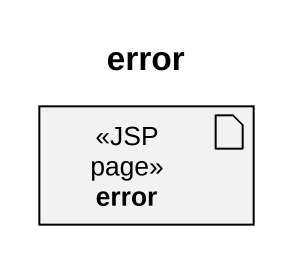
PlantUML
@startuml
title error
artifact error <<JSP page>>
@enduml
